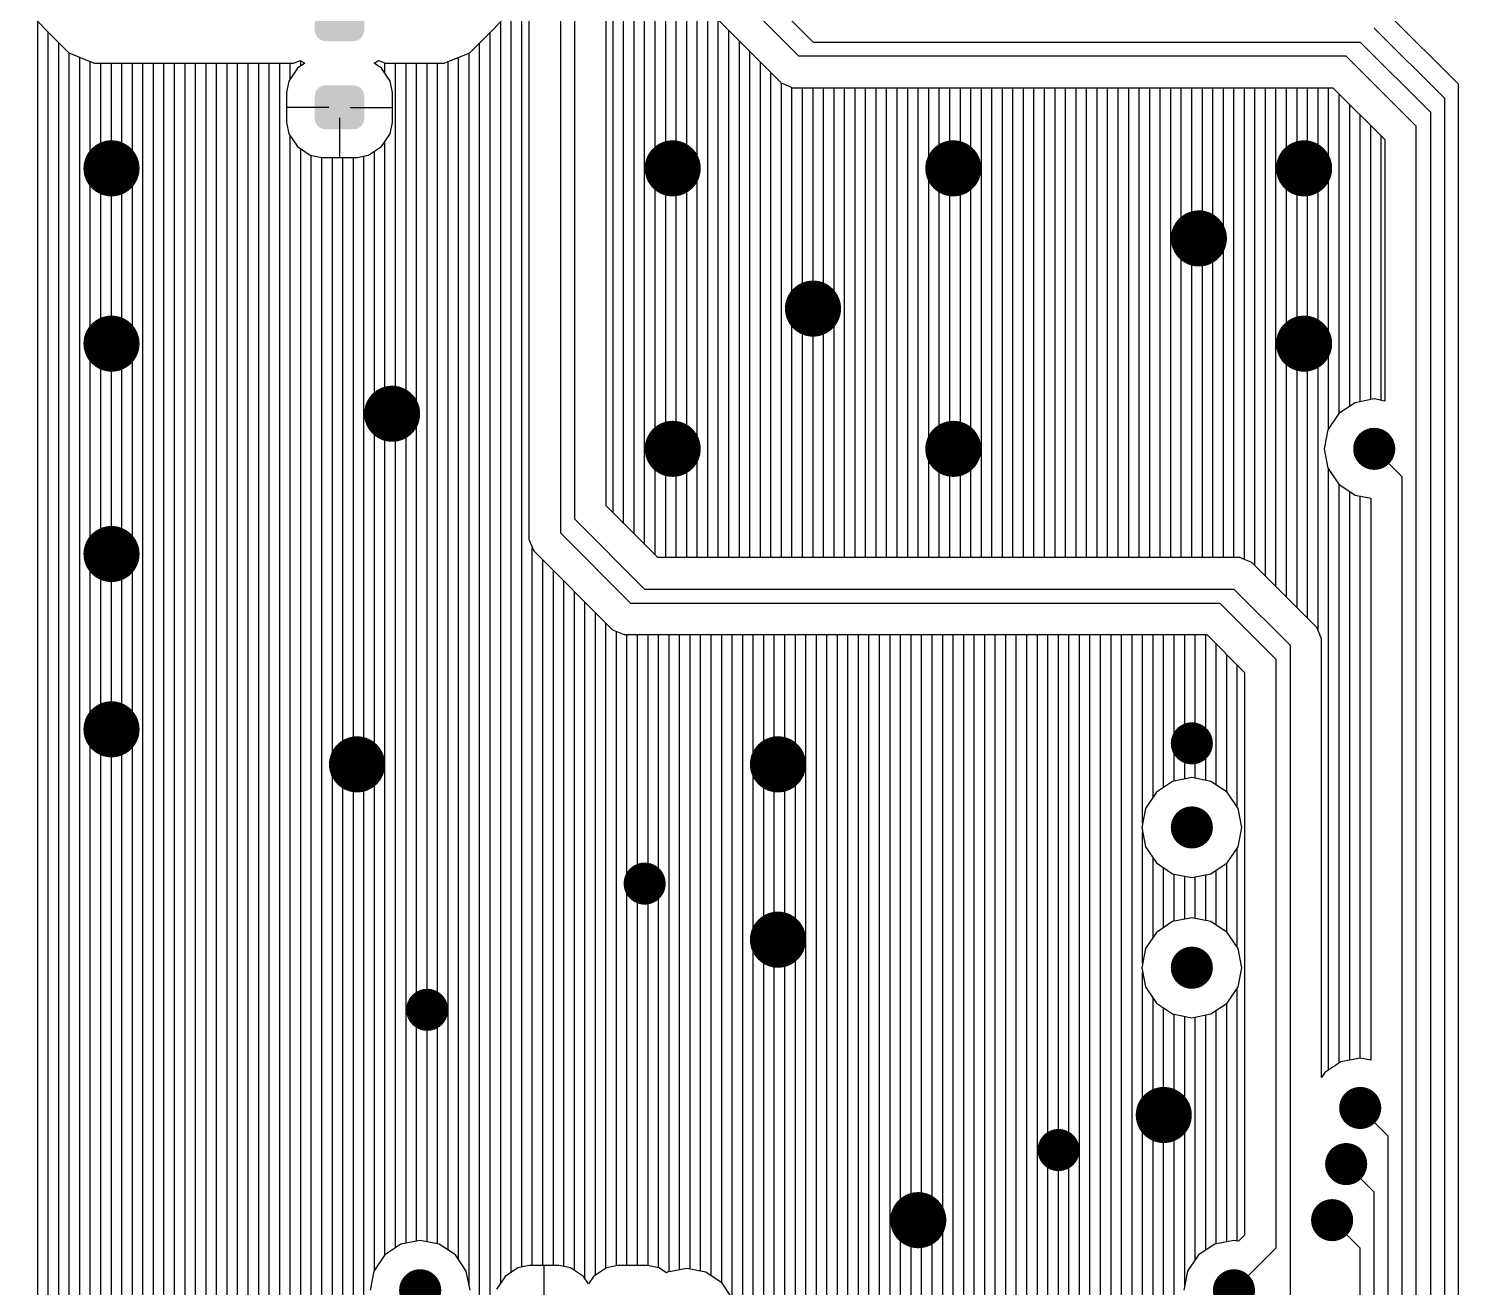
# Model space of a CAD drawing. Extents: x 295 to 953, y 10 to 290.
# Drawn here: x 805.12 to 847.83, y 144.54 to 182.15 of the extents above; entities that cross this region are included whole.
import ezdxf

# ---------------------------------------------------------------- set-up
doc = ezdxf.new("R2010")
doc.units = 0
doc.header["$LTSCALE"] = 5
doc.header["$MEASUREMENT"] = 0
doc.layers.get('0').update_dxf_attribs({"linetype": 'CONTINUOUS', "lineweight": 25})
doc.layers.add('DV-INT-A3_BOT', color=7, linetype='CONTINUOUS')

msp = doc.modelspace()

# ---------------------------------------------------------------- linework, layer by layer
for points, const_width in [([(808.013, 177.977, -1), (807.175, 177.977, -1)], 0.838), ([(824.777, 177.977, -1), (823.939, 177.977, -1)], 0.838), ([(833.159, 177.977, -1), (832.321, 177.977, -1)], 0.838), ([(843.637, 177.977, -1), (842.799, 177.977, -1)], 0.838), ([(840.494, 175.882, -1), (839.655, 175.882, -1)], 0.838), ([(828.968, 173.786, -1), (828.13, 173.786, -1)], 0.838), ([(808.013, 172.739, -1), (807.175, 172.739, -1)], 0.838), ([(843.637, 172.739, -1), (842.799, 172.739, -1)], 0.838), ([(816.395, 170.643, -1), (815.557, 170.643, -1)], 0.838), ([(824.777, 169.595, -1), (823.939, 169.595, -1)], 0.838), ([(833.159, 169.595, -1), (832.321, 169.595, -1)], 0.838), ([(845.627, 169.595, -1), (844.999, 169.595, -1)], 0.629), ([(808.013, 166.452, -1), (807.175, 166.452, -1)], 0.838), ([(808.013, 161.213, -1), (807.175, 161.213, -1)], 0.838), ([(840.179, 160.794, -1), (839.551, 160.794, -1)], 0.629), ([(815.348, 160.166, -1), (814.509, 160.166, -1)], 0.838), ([(827.921, 160.166, -1), (827.082, 160.166, -1)], 0.838), ([(840.179, 158.28, -1), (839.551, 158.28, -1)], 0.629), ([(823.834, 156.603, -1), (823.206, 156.603, -1)], 0.629), ([(827.921, 154.927, -1), (827.082, 154.927, -1)], 0.838), ([(840.179, 154.089, -1), (839.551, 154.089, -1)], 0.629), ([(817.338, 152.831, -1), (816.71, 152.831, -1)], 0.629), ([(839.446, 149.688, -1), (838.608, 149.688, -1)], 0.838), ([(845.208, 149.898, -1), (844.58, 149.898, -1)], 0.629), ([(836.198, 148.64, -1), (835.569, 148.64, -1)], 0.629), ([(844.789, 148.221, -1), (844.161, 148.221, -1)], 0.629), ([(832.112, 146.545, -1), (831.273, 146.545, -1)], 0.838), ([(844.37, 146.545, -1), (843.742, 146.545, -1)], 0.629), ([(817.129, 144.449, -1), (816.5, 144.449, -1)], 0.629), ([(841.436, 144.449, -1), (840.808, 144.449, -1)], 0.629)]:
    msp.add_lwpolyline(points, format="xyb", close=True, dxfattribs=dict(const_width=const_width))
for points in [[(815.146, 182.105), (815.146, 182.768), (813.663, 182.105), (813.663, 182.768)], [(815.129, 182.013), (815.144, 182.105), (813.678, 182.013), (813.665, 182.105)], [(815.128, 182.002), (815.129, 182.013), (813.683, 182.002), (813.678, 182.013)], [(815.084, 181.918), (815.128, 182.002), (813.723, 181.918), (813.683, 182.002)], [(815.079, 181.909), (815.084, 181.918), (813.732, 181.909), (813.723, 181.918)], [(815.011, 181.843), (815.079, 181.909), (813.796, 181.843), (813.732, 181.909)], [(815.004, 181.836), (815.011, 181.843), (813.808, 181.836), (813.796, 181.843)], [(814.917, 181.794), (815.004, 181.836), (813.888, 181.794), (813.808, 181.836)], [(814.91, 181.79), (814.917, 181.794), (813.908, 181.79), (813.888, 181.794)], [(814.817, 181.776), (814.91, 181.79), (813.992, 181.776), (813.908, 181.79)], [(815.126, 180.235), (815.086, 180.319), (813.681, 180.235), (813.725, 180.319)], [(815.086, 180.319), (815.077, 180.328), (813.725, 180.319), (813.73, 180.328)], [(815.077, 180.328), (815.013, 180.394), (813.73, 180.328), (813.798, 180.394)], [(815.013, 180.394), (815.001, 180.401), (813.798, 180.394), (813.805, 180.401)], [(815.001, 180.401), (814.921, 180.443), (813.805, 180.401), (813.892, 180.443)], [(814.921, 180.443), (814.901, 180.447), (813.892, 180.443), (813.899, 180.447)], [(814.901, 180.447), (814.817, 180.461), (813.899, 180.447), (813.992, 180.461)], [(815.146, 179.469), (815.146, 180.132), (813.663, 179.469), (813.663, 180.132)], [(815.144, 180.132), (815.131, 180.224), (813.665, 180.132), (813.68, 180.224)], [(815.131, 180.224), (815.126, 180.235), (813.68, 180.224), (813.681, 180.235)], [(815.129, 179.376), (815.144, 179.469), (813.678, 179.376), (813.665, 179.469)], [(815.128, 179.366), (815.129, 179.376), (813.683, 179.366), (813.678, 179.376)], [(815.084, 179.282), (815.128, 179.366), (813.723, 179.282), (813.683, 179.366)], [(815.079, 179.273), (815.084, 179.282), (813.732, 179.273), (813.723, 179.282)], [(815.011, 179.207), (815.079, 179.273), (813.796, 179.207), (813.732, 179.273)], [(815.004, 179.2), (815.011, 179.207), (813.808, 179.2), (813.796, 179.207)], [(814.917, 179.158), (815.004, 179.2), (813.888, 179.158), (813.808, 179.2)], [(814.91, 179.154), (814.917, 179.158), (813.908, 179.154), (813.888, 179.158)], [(814.817, 179.14), (814.91, 179.154), (813.992, 179.14), (813.908, 179.154)]]:
    msp.add_solid(points)
at = {"layer": 'DV-INT-A3_BOT'}
for p, q in [((824.463, 166.347), (824.463, 243.462)), ((824.777, 166.347), (824.777, 243.462)), ((821.424, 198.513), (821.424, 167.5)), ((824.149, 166.347), (824.149, 198.367)), ((823.834, 166.423), (823.834, 197.595)), ((822.367, 167.89), (822.367, 197.08)), ((822.577, 167.68), (822.577, 197.038)), ((822.891, 167.366), (822.891, 197.059)), ((823.206, 167.051), (823.206, 197.122)), ((823.52, 166.737), (823.52, 197.306)), ((821.005, 196.837), (821.005, 167.081)), ((826.454, 183.845), (828.549, 181.749)), ((820.062, 183.493), (820.062, 166.892)), ((825.092, 166.347), (825.092, 183.237)), ((828.13, 181.33), (826.035, 183.426)), ((804.761, 182.99), (806.32, 181.431)), ((818.294, 181.431), (819.853, 182.99)), ((819.849, 145.145), (819.849, 182.99)), ((825.234, 182.889), (827.594, 180.53)), ((819.534, 144.99), (819.534, 182.675)), ((825.406, 166.347), (825.406, 182.717)), ((825.72, 166.347), (825.72, 182.403)), ((847.828, 180.492), (845.732, 182.587)), ((805.39, 111.445), (805.39, 182.361)), ((805.704, 111.445), (805.704, 182.047)), ((818.906, 111.445), (818.906, 182.047)), ((819.22, 144.671), (819.22, 182.361)), ((826.035, 166.347), (826.035, 182.089)), ((845.313, 182.168), (847.409, 180.073)), ((806.018, 119.857), (806.018, 181.732)), ((818.591, 111.445), (818.591, 181.732)), ((826.349, 166.347), (826.349, 181.774)), ((828.549, 181.749), (844.894, 181.749)), ((844.894, 181.749), (846.99, 179.654)), ((806.32, 181.431), (807.079, 181.116)), ((806.333, 120.531), (806.333, 181.427)), ((806.647, 120.745), (806.647, 181.297)), ((806.961, 120.841), (806.961, 181.167)), ((807.079, 181.116), (813.03, 181.116)), ((807.276, 120.862), (807.276, 181.116)), ((807.59, 120.862), (807.59, 181.116)), ((807.904, 120.862), (807.904, 181.116)), ((808.219, 120.841), (808.219, 181.116)), ((808.533, 120.745), (808.533, 181.116)), ((808.847, 120.531), (808.847, 181.116)), ((809.162, 119.857), (809.162, 181.116)), ((809.476, 111.445), (809.476, 181.116)), ((809.79, 111.445), (809.79, 181.116)), ((810.105, 111.445), (810.105, 181.116)), ((810.419, 111.445), (810.419, 181.116)), ((810.733, 111.445), (810.733, 181.116)), ((811.048, 111.445), (811.048, 181.116)), ((811.362, 111.445), (811.362, 181.116)), ((811.676, 111.445), (811.676, 181.116)), ((811.991, 111.445), (811.991, 181.116)), ((812.305, 111.445), (812.305, 181.116)), ((812.619, 111.445), (812.619, 181.116)), ((812.934, 180.651), (812.934, 181.116)), ((813.03, 181.116), (813.239, 181.204)), ((813.369, 181.121), (813.147, 180.97)), ((813.239, 181.204), (813.369, 181.121)), ((813.248, 181.041), (813.248, 181.196)), ((815.436, 181.121), (815.565, 181.204)), ((815.658, 180.97), (815.436, 181.121)), ((815.448, 181.108), (815.448, 181.129)), ((815.565, 181.204), (815.775, 181.116)), ((815.762, 180.81), (815.762, 181.125)), ((815.775, 181.116), (817.535, 181.116)), ((816.077, 145.723), (816.077, 181.116)), ((816.391, 145.858), (816.391, 181.116)), ((816.705, 145.92), (816.705, 181.116)), ((817.02, 145.899), (817.02, 181.116)), ((817.334, 145.837), (817.334, 181.116)), ((817.535, 181.116), (818.294, 181.431)), ((817.648, 145.652), (817.648, 181.167)), ((817.963, 145.363), (817.963, 181.297)), ((818.277, 144.592), (818.277, 181.427)), ((826.663, 166.347), (826.663, 181.46)), ((826.978, 166.347), (826.978, 181.146)), ((844.475, 181.33), (828.13, 181.33)), ((846.57, 179.235), (844.475, 181.33)), ((813.147, 180.97), (812.892, 180.584)), ((815.913, 180.584), (815.658, 180.97)), ((827.292, 166.347), (827.292, 180.831)), ((812.892, 180.584), (812.82, 180.245)), ((812.82, 180.245), (812.82, 179.352)), ((815.985, 180.245), (815.913, 180.584)), ((815.985, 179.352), (815.985, 180.245)), ((827.594, 180.53), (827.841, 180.429)), ((827.606, 166.347), (827.606, 180.525)), ((827.841, 180.429), (827.941, 180.387)), ((827.921, 166.347), (827.921, 180.396)), ((827.941, 180.387), (828.314, 180.387)), ((828.235, 166.347), (828.235, 180.387)), ((828.314, 180.387), (844.081, 180.387)), ((828.549, 166.347), (828.549, 180.387)), ((828.863, 166.347), (828.863, 180.387)), ((829.178, 166.347), (829.178, 180.387)), ((829.492, 166.347), (829.492, 180.387)), ((829.806, 166.347), (829.806, 180.387)), ((830.121, 166.347), (830.121, 180.387)), ((830.435, 166.347), (830.435, 180.387)), ((830.749, 166.347), (830.749, 180.387)), ((831.064, 166.347), (831.064, 180.387)), ((831.378, 166.347), (831.378, 180.387)), ((831.692, 166.347), (831.692, 180.387)), ((832.007, 166.347), (832.007, 180.387)), ((832.321, 166.347), (832.321, 180.387)), ((832.635, 166.347), (832.635, 180.387)), ((832.95, 166.347), (832.95, 180.387)), ((833.264, 166.347), (833.264, 180.387)), ((833.578, 166.347), (833.578, 180.387)), ((833.893, 166.347), (833.893, 180.387)), ((834.207, 166.347), (834.207, 180.387)), ((834.521, 166.347), (834.521, 180.387)), ((834.836, 166.347), (834.836, 180.387)), ((835.15, 166.347), (835.15, 180.387)), ((835.464, 166.347), (835.464, 180.387)), ((835.779, 166.347), (835.779, 180.387)), ((836.093, 166.347), (836.093, 180.387)), ((836.407, 166.347), (836.407, 180.387)), ((836.722, 166.347), (836.722, 180.387)), ((837.036, 166.347), (837.036, 180.387)), ((837.35, 166.347), (837.35, 180.387)), ((837.665, 166.347), (837.665, 180.387)), ((837.979, 166.347), (837.979, 180.387)), ((838.293, 166.347), (838.293, 180.387)), ((838.608, 166.347), (838.608, 180.387)), ((838.922, 166.347), (838.922, 180.387)), ((839.236, 166.347), (839.236, 180.387)), ((839.551, 166.347), (839.551, 180.387)), ((839.865, 166.347), (839.865, 180.387)), ((840.179, 166.347), (840.179, 180.387)), ((840.494, 166.347), (840.494, 180.387)), ((840.808, 166.347), (840.808, 180.387)), ((841.122, 166.347), (841.122, 180.387)), ((841.436, 166.293), (841.436, 180.387)), ((841.751, 166.108), (841.751, 180.387)), ((842.065, 165.794), (842.065, 180.387)), ((842.379, 165.48), (842.379, 180.387)), ((842.694, 165.165), (842.694, 180.387)), ((843.008, 164.851), (843.008, 180.387)), ((843.322, 164.537), (843.322, 180.387)), ((843.637, 164.168), (843.637, 180.387)), ((843.951, 170.195), (843.951, 180.387)), ((844.081, 180.387), (845.627, 178.841)), ((847.828, 94.157), (847.828, 180.492)), ((844.265, 170.656), (844.265, 180.203)), ((844.58, 170.869), (844.58, 179.888)), ((847.409, 180.073), (847.409, 94.576)), ((814.09, 179.8), (812.82, 179.8)), ((814.405, 179.486), (814.405, 178.3)), ((814.719, 179.8), (815.985, 179.8)), ((844.894, 171.004), (844.894, 179.574)), ((846.99, 179.654), (846.99, 94.996)), ((812.82, 179.352), (812.892, 179.013)), ((812.892, 179.013), (813.147, 178.627)), ((815.658, 178.627), (815.913, 179.013)), ((815.913, 179.013), (815.985, 179.352)), ((845.208, 171.066), (845.208, 179.26)), ((846.57, 95.415), (846.57, 179.235)), ((812.934, 111.445), (812.934, 178.945)), ((813.147, 178.627), (813.533, 178.367)), ((813.248, 111.445), (813.248, 178.56)), ((815.272, 178.367), (815.658, 178.627)), ((815.762, 145.51), (815.762, 178.786)), ((845.523, 171.045), (845.523, 178.945)), ((845.627, 178.841), (845.627, 171.024)), ((813.533, 178.367), (813.876, 178.3)), ((813.562, 119.857), (813.562, 178.363)), ((813.876, 120.531), (813.876, 178.3)), ((813.876, 178.3), (814.928, 178.3)), ((814.191, 120.745), (814.191, 178.3)), ((814.505, 120.841), (814.505, 178.3)), ((814.819, 120.862), (814.819, 178.3)), ((814.928, 178.3), (815.272, 178.367)), ((815.134, 120.862), (815.134, 178.342)), ((815.448, 145.049), (815.448, 178.489)), ((844.739, 170.974), (844.253, 170.651)), ((845.313, 171.087), (844.739, 170.974)), ((845.627, 171.024), (845.313, 171.087)), ((844.253, 170.651), (843.93, 170.165)), ((843.93, 170.165), (843.817, 169.595)), ((843.817, 169.595), (843.93, 169.021)), ((846.151, 168.757), (845.313, 169.595)), ((843.93, 169.021), (844.253, 168.535)), ((843.951, 151.029), (843.951, 168.992)), ((846.151, 95.834), (846.151, 168.757)), ((844.253, 168.535), (844.739, 168.212)), ((844.265, 151.239), (844.265, 168.531)), ((844.58, 151.327), (844.58, 168.317)), ((823.91, 166.347), (822.367, 167.89)), ((844.739, 168.212), (845.208, 168.12)), ((844.894, 151.39), (844.894, 168.183)), ((845.208, 168.12), (845.208, 151.327)), ((821.424, 167.5), (823.52, 165.404)), ((821.005, 167.081), (823.101, 164.985)), ((820.062, 166.892), (820.104, 166.792)), ((820.104, 166.792), (820.205, 166.544)), ((820.163, 145.191), (820.163, 166.636)), ((820.205, 166.544), (822.564, 164.185)), ((820.477, 145.191), (820.477, 166.268)), ((841.307, 166.347), (823.91, 166.347)), ((841.407, 166.301), (841.307, 166.347)), ((841.654, 166.201), (841.407, 166.301)), ((843.595, 164.26), (841.654, 166.201)), ((820.792, 145.191), (820.792, 165.953)), ((821.106, 145.162), (821.106, 165.639)), ((821.42, 145.044), (821.42, 165.325)), ((823.52, 165.404), (841.122, 165.404)), ((841.122, 165.404), (842.799, 163.728)), ((821.735, 144.801), (821.735, 165.01)), ((823.101, 164.985), (840.703, 164.985)), ((840.703, 164.985), (842.379, 163.309)), ((822.049, 144.906), (822.049, 164.696)), ((822.363, 145.116), (822.363, 164.382)), ((822.564, 164.185), (822.812, 164.084)), ((822.678, 145.183), (822.678, 164.134)), ((822.812, 164.084), (822.912, 164.042)), ((822.912, 164.042), (823.285, 164.042)), ((822.992, 145.191), (822.992, 164.042)), ((823.285, 164.042), (840.309, 164.042)), ((823.306, 145.191), (823.306, 164.042)), ((823.621, 145.187), (823.621, 164.042)), ((823.935, 145.124), (823.935, 164.042)), ((824.249, 144.998), (824.249, 164.042)), ((824.564, 145.061), (824.564, 164.042)), ((824.878, 145.082), (824.878, 164.042)), ((825.192, 145.019), (825.192, 164.042)), ((825.507, 144.885), (825.507, 164.042)), ((825.821, 144.671), (825.821, 164.042)), ((826.135, 144.21), (826.135, 164.042)), ((826.449, 111.445), (826.449, 164.042)), ((826.764, 111.445), (826.764, 164.042)), ((827.078, 111.445), (827.078, 164.042)), ((827.392, 111.445), (827.392, 164.042)), ((827.707, 111.445), (827.707, 164.042)), ((828.021, 111.445), (828.021, 164.042)), ((828.335, 111.445), (828.335, 164.042)), ((828.65, 111.445), (828.65, 164.042)), ((828.964, 111.445), (828.964, 164.042)), ((829.278, 111.445), (829.278, 164.042)), ((829.593, 111.445), (829.593, 164.042)), ((829.907, 111.445), (829.907, 164.042)), ((830.221, 131.793), (830.221, 164.042)), ((830.536, 132.17), (830.536, 164.042)), ((830.85, 132.379), (830.85, 164.042)), ((831.164, 132.467), (831.164, 164.042)), ((831.479, 133.05), (831.479, 164.042)), ((831.793, 133.427), (831.793, 164.042)), ((832.107, 133.637), (832.107, 164.042)), ((832.422, 133.725), (832.422, 164.042)), ((832.736, 133.787), (832.736, 164.042)), ((833.05, 133.725), (833.05, 164.042)), ((833.365, 133.637), (833.365, 164.042)), ((833.679, 133.427), (833.679, 164.042)), ((833.993, 133.054), (833.993, 164.042)), ((834.308, 140.858), (834.308, 164.042)), ((834.622, 141.319), (834.622, 164.042)), ((834.936, 141.532), (834.936, 164.042)), ((835.251, 141.667), (835.251, 164.042)), ((835.565, 141.729), (835.565, 164.042)), ((835.879, 141.708), (835.879, 164.042)), ((836.194, 141.646), (836.194, 164.042)), ((836.508, 141.461), (836.508, 164.042)), ((836.822, 141.172), (836.822, 164.042)), ((837.137, 140.401), (837.137, 164.042)), ((837.451, 139.667), (837.451, 164.042)), ((837.765, 139.734), (837.765, 164.042)), ((838.08, 139.743), (838.08, 164.042)), ((838.394, 158.422), (838.394, 164.042)), ((838.708, 159.193), (838.708, 164.042)), ((839.022, 159.482), (839.022, 164.042)), ((839.337, 159.667), (839.337, 164.042)), ((839.651, 159.73), (839.651, 164.042)), ((839.965, 159.751), (839.965, 164.042)), ((840.28, 159.688), (840.28, 164.042)), ((840.309, 164.042), (841.436, 162.915)), ((843.695, 164.013), (843.595, 164.26)), ((843.742, 163.912), (843.695, 164.013)), ((840.594, 159.554), (840.594, 163.753)), ((842.799, 163.728), (842.799, 143.611)), ((843.742, 150.811), (843.742, 163.912)), ((840.908, 159.34), (840.908, 163.439)), ((842.379, 163.309), (842.379, 145.707)), ((841.223, 158.879), (841.223, 163.124)), ((841.436, 162.915), (841.436, 146.096)), ((839.865, 159.772), (839.291, 159.658)), ((840.435, 159.658), (839.865, 159.772)), ((838.805, 159.336), (838.482, 158.85)), ((839.291, 159.658), (838.805, 159.336)), ((840.921, 159.336), (840.435, 159.658)), ((841.244, 158.85), (840.921, 159.336)), ((838.482, 158.85), (838.369, 158.28)), ((841.357, 158.28), (841.244, 158.85)), ((838.369, 158.28), (838.482, 157.705)), ((838.394, 154.231), (838.394, 158.133)), ((841.244, 157.705), (841.357, 158.28)), ((838.482, 157.705), (838.805, 157.219)), ((840.921, 157.219), (841.244, 157.705)), ((841.223, 154.688), (841.223, 157.676)), ((838.708, 155.002), (838.708, 157.362)), ((838.805, 157.219), (839.291, 156.897)), ((840.435, 156.897), (840.921, 157.219)), ((840.908, 155.149), (840.908, 157.215)), ((839.022, 155.291), (839.022, 157.073)), ((839.291, 156.897), (839.865, 156.783)), ((839.337, 155.476), (839.337, 156.888)), ((839.651, 155.539), (839.651, 156.825)), ((839.865, 156.783), (840.435, 156.897)), ((839.965, 155.56), (839.965, 156.804)), ((840.28, 155.497), (840.28, 156.867)), ((840.594, 155.363), (840.594, 157.001)), ((839.291, 155.467), (838.805, 155.145)), ((839.865, 155.581), (839.291, 155.467)), ((840.435, 155.467), (839.865, 155.581)), ((840.921, 155.145), (840.435, 155.467)), ((838.805, 155.145), (838.482, 154.659)), ((841.244, 154.659), (840.921, 155.145)), ((838.482, 154.659), (838.369, 154.089)), ((841.357, 154.089), (841.244, 154.659)), ((838.369, 154.089), (838.482, 153.514)), ((838.394, 139.743), (838.394, 153.942)), ((841.244, 153.514), (841.357, 154.089)), ((838.482, 153.514), (838.805, 153.028)), ((840.921, 153.028), (841.244, 153.514)), ((841.223, 145.92), (841.223, 153.485)), ((838.708, 139.739), (838.708, 153.171)), ((838.805, 153.028), (839.291, 152.706)), ((840.435, 152.706), (840.921, 153.028)), ((840.908, 145.899), (840.908, 153.024)), ((839.022, 139.676), (839.022, 152.882)), ((839.291, 152.706), (839.865, 152.592)), ((839.337, 139.529), (839.337, 152.697)), ((839.651, 144.592), (839.651, 152.634)), ((839.865, 152.592), (840.435, 152.706)), ((839.965, 145.363), (839.965, 152.613)), ((840.28, 145.652), (840.28, 152.676)), ((840.594, 145.837), (840.594, 152.81)), ((844.32, 151.276), (843.834, 150.954)), ((844.894, 151.39), (844.32, 151.276)), ((845.208, 151.327), (844.894, 151.39)), ((843.834, 150.954), (843.742, 150.811)), ((845.732, 149.059), (844.894, 149.898)), ((845.732, 96.253), (845.732, 149.059)), ((845.313, 147.383), (844.475, 148.221)), ((845.313, 96.672), (845.313, 147.383)), ((844.894, 145.707), (844.056, 146.545)), ((841.436, 146.096), (841.256, 145.916)), ((816.24, 145.828), (815.754, 145.505)), ((816.814, 145.941), (816.24, 145.828)), ((817.384, 145.828), (816.814, 145.941)), ((817.871, 145.505), (817.384, 145.828)), ((840.548, 145.828), (840.062, 145.505)), ((841.122, 145.941), (840.548, 145.828)), ((841.256, 145.916), (841.122, 145.941)), ((842.379, 145.707), (841.122, 144.449)), ((844.894, 97.091), (844.894, 145.707)), ((815.754, 145.505), (815.431, 145.019)), ((818.193, 145.019), (817.871, 145.505)), ((840.062, 145.505), (839.739, 145.019)), ((815.431, 145.019), (815.318, 144.449)), ((818.306, 144.449), (818.193, 145.019)), ((819.35, 144.864), (819.09, 144.479)), ((819.735, 145.12), (819.35, 144.864)), ((820.075, 145.191), (819.735, 145.12)), ((820.968, 145.191), (820.075, 145.191)), ((820.523, 143.925), (820.523, 145.191)), ((821.307, 145.12), (820.968, 145.191)), ((821.693, 144.864), (821.307, 145.12)), ((821.844, 144.642), (821.693, 144.864)), ((821.99, 144.864), (821.844, 144.642)), ((822.376, 145.12), (821.99, 144.864)), ((822.715, 145.191), (822.376, 145.12)), ((823.608, 145.191), (822.715, 145.191)), ((823.947, 145.12), (823.608, 145.191)), ((824.174, 144.969), (823.947, 145.12)), ((824.203, 144.99), (824.174, 144.969)), ((824.777, 145.103), (824.203, 144.99)), ((825.347, 144.99), (824.777, 145.103)), ((825.833, 144.667), (825.347, 144.99)), ((839.739, 145.019), (839.626, 144.449)), ((826.156, 144.181), (825.833, 144.667))]:
    msp.add_line(p, q, dxfattribs=at)

doc.saveas('drawing.dxf')
